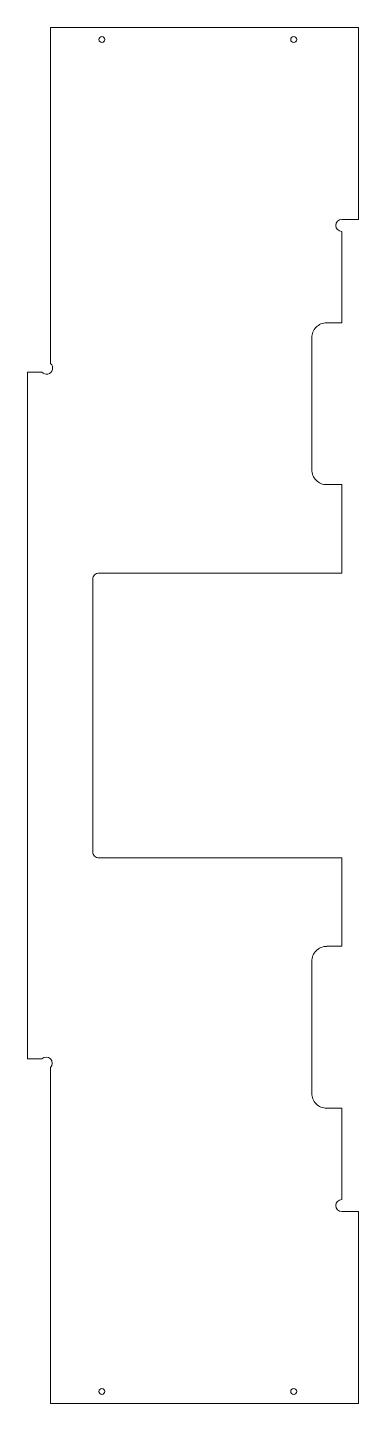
# Model space of a CAD drawing. Extents: x 4.8 to 11.7, y 10.2 to 38.9.
import ezdxf

# ---------------------------------------------------------------- set-up
doc = ezdxf.new("R2010")
doc.units = 0
doc.header["$LTSCALE"] = 5.80031
doc.header["$MEASUREMENT"] = 0
doc.layers.add('6_125BIT_500DEP', color=7, linetype='Continuous')
doc.layers.add('8_250BIT_500OUTLINE', color=7, linetype='Continuous')

msp = doc.modelspace()

# ---------------------------------------------------------------- linework, layer by layer
at = {"layer": '6_125BIT_500DEP', "color": 7, "linetype": 'Continuous', "lineweight": 5}
for centre in [(6.3, 38.625), (10.3, 38.625), (6.3, 10.438), (10.3, 10.438)]:
    msp.add_circle(centre, 0.0625, dxfattribs=at)
at = {"layer": '8_250BIT_500OUTLINE', "color": 7, "linetype": 'Continuous', "lineweight": 5}
for p, q in [((5.232, 38.875), (5.232, 31.871)), ((11.65, 38.875), (5.232, 38.875)), ((11.65, 34.875), (11.65, 38.875)), ((11.3, 34.875), (11.65, 34.875)), ((11.3, 32.719), (11.3, 34.625)), ((10.987, 32.719), (11.3, 32.719)), ((10.675, 29.656), (10.675, 32.406)), ((4.75, 31.688), (4.75, 17.375)), ((5.048, 31.688), (4.75, 31.688)), ((11.3, 29.344), (10.987, 29.344)), ((11.3, 27.89), (11.3, 29.344)), ((11.3, 27.5), (11.3, 27.89)), ((6.112, 21.687), (6.112, 27.375)), ((6.237, 27.5), (11.3, 27.5)), ((11.3, 21.562), (6.237, 21.562)), ((11.3, 21.172), (11.3, 21.562)), ((11.3, 19.719), (11.3, 21.172)), ((10.987, 19.719), (11.3, 19.719)), ((10.675, 16.656), (10.675, 19.406)), ((4.75, 17.375), (5.048, 17.375)), ((5.232, 17.191), (5.232, 10.188)), ((11.3, 16.344), (10.987, 16.344)), ((11.3, 14.438), (11.3, 16.344)), ((11.65, 14.188), (11.3, 14.188)), ((11.65, 10.188), (11.65, 14.188)), ((5.232, 10.188), (11.65, 10.188))]:
    msp.add_line(p, q, dxfattribs=at)
for centre, radius, start, end in [((11.3, 34.75), 0.125, 90, -90), ((10.987, 32.406), 0.312, 89.9999, -179.9999), ((5.144, 31.776), 0.13, -137.1635, 47.1632), ((10.987, 29.656), 0.312, 179.9999, -89.9999), ((6.237, 27.375), 0.125, 89.9998, -179.9998), ((6.237, 21.687), 0.125, 179.999, -89.999), ((10.987, 19.406), 0.312, 89.9999, -179.9999), ((5.137, 17.28), 0.13, -42.837, 132.837), ((10.987, 16.656), 0.312, 179.9999, -89.9999), ((11.3, 14.312), 0.125, 90, -90)]:
    msp.add_arc(centre, radius, start, end, dxfattribs=at)

doc.saveas('drawing.dxf')
